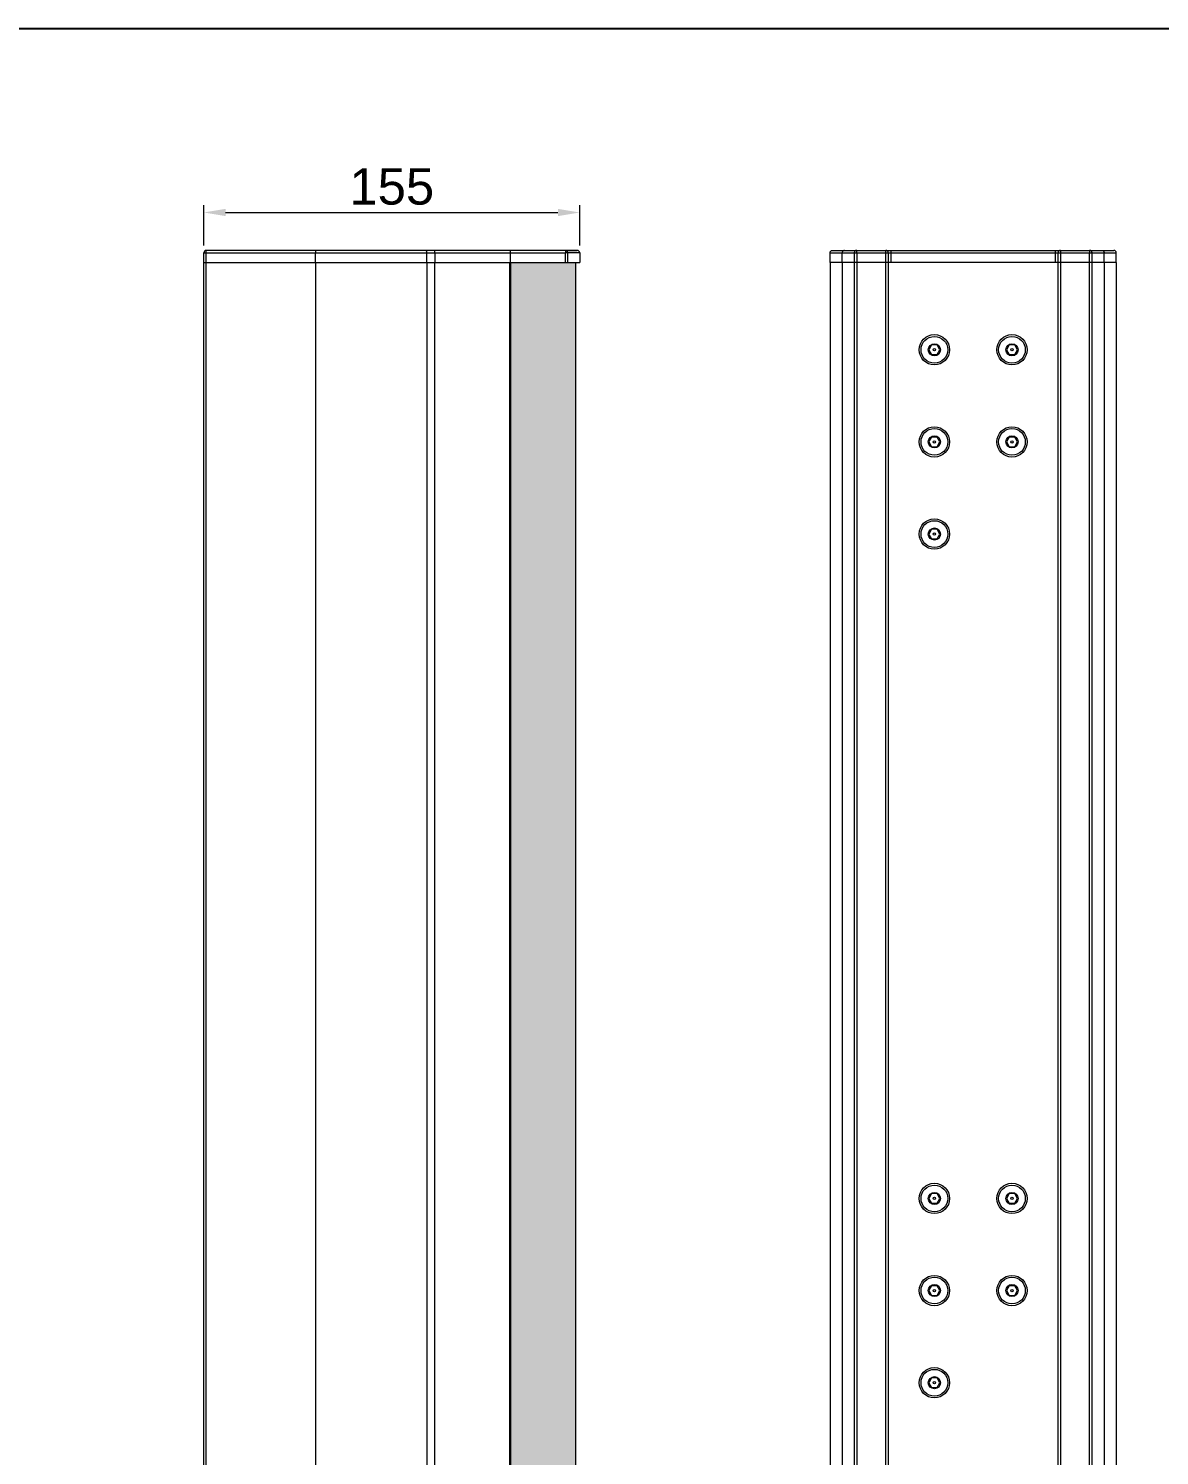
# Model space of a CAD drawing. Header units: millimetres. Extents: x 1177 to 2959, y 93 to 1353.
# Drawn here: x 1644 to 2110, y 765 to 1353 of the extents above; entities that cross this region are included whole.
import ezdxf

# ---------------------------------------------------------------- set-up
doc = ezdxf.new("R2010")
doc.units = ezdxf.units.MM
doc.header["$LTSCALE"] = 0.1
doc.layers.get('0').update_dxf_attribs({"lineweight": 13})
doc.layers.get('Defpoints').update_dxf_attribs({"lineweight": 9})
doc.layers.add('图框', color=7, linetype='Continuous')
doc.layers.add('标注', color=251, linetype='Continuous', lineweight=9)
doc.styles.get("Standard").update_dxf_attribs({"font": 'arial.ttf'})
doc.dimstyles.new('STANDARD 6', dxfattribs={"dimscale": 6, "dimtxt": 2.5, "dimasz": 1.5, "dimexe": 0.5, "dimexo": 0.5, "dimgap": 0.5, "dimtad": 1, "dimtoh": 1, "dimdec": 1, "dimzin": 9, "dimdsep": 46, "dimtxsty": 'Standard', "dimcen": 0, "dimclrd": 256, "dimclre": 256, "dimclrt": 256, "dimadec": 0, "dimazin": 0, "dimtp": 0.01, "dimtm": 0.01, "dimtfac": 1, "dimtdec": 1, "dimtofl": 0, "dimtmove": 0, "dimatfit": 3, "dimfxl": 1, "dimtolj": 1, "dimtzin": 4, "dimlwd": -1, "dimlwe": -1, "dimarcsym": 0})

# ---------------------------------------------------------------- blocks, each defined once
blk = doc.blocks.new('A4-H')
at = {"layer": '图框'}
blk.add_lwpolyline([(0, 210.021), (297, 210.021), (297, 0), (0, 0)], close=True, dxfattribs=at)
blk = doc.blocks.new('*D10')
at = {"layer": 'Defpoints', "color": 0, "transparency": 16777216}
for p in [(1871.11, 1277.54), (1716.11, 1260.93), (1871.11, 1260.93)]:
    blk.add_point(p, dxfattribs=at)
at = {"layer": '标注', "transparency": 16777216}
for p, q in [((1716.11, 1263.93), (1716.11, 1280.54)), ((1725.11, 1277.54), (1862.11, 1277.54)), ((1871.11, 1263.93), (1871.11, 1280.54))]:
    blk.add_line(p, q, dxfattribs=at)
for points in [[(1725.11, 1279.04), (1725.11, 1276.04), (1716.11, 1277.54)], [(1862.11, 1279.04), (1862.11, 1276.04), (1871.11, 1277.54)]]:
    blk.add_solid(points, dxfattribs=at)
at = {"layer": '标注', "transparency": 16777216, "insert": (1793.61, 1288.2), "char_height": 15, "attachment_point": 5}
blk.add_mtext('\\A1;155', dxfattribs=at)

msp = doc.modelspace()

# ---------------------------------------------------------------- hatches: boundary and pattern name
at = {"layer": '标注'}
h = msp.add_hatch(dxfattribs=at)
h.set_pattern_fill('HONEY', color=256, scale=2)
h.set_pattern_definition([(0, (1177.4635, 93.427), (9.525, 5.499261), [6.35, -12.7]), (120, (1177.4635, 93.427), (-9.525, 5.499261), [6.35, -12.7]), (60, (1177.4635, 93.427), (2e-08, 10.998523), [-12.7, 6.35])])
h.paths.add_polyline_path([(1842.61, 1256.93), (1869.36, 1256.93), (1869.36, 446.93), (1842.61, 446.93)])

# ---------------------------------------------------------------- linework, layer by layer
for p, q in [((1716.11, 1256.93), (1716.11, 1260.93)), ((1716.11, 1260.93), (1717.07, 1260.93)), ((1717.07, 1256.93), (1717.07, 1260.93)), ((1717.07, 1260.93), (1865.26, 1260.93)), ((1870.11, 1261.93), (1717.11, 1261.93)), ((1762.11, 1256.93), (1762.11, 1260.93)), ((1808.11, 1256.93), (1808.11, 1260.93)), ((1811.38, 1260.93), (1811.38, 1256.93)), ((1842.61, 1256.93), (1842.61, 1260.93)), ((1865.07, 1261.93), (1870.11, 1261.93)), ((1865.26, 1256.93), (1865.26, 1260.93)), ((1871.11, 1260.93), (1865.26, 1260.93)), ((1866.04, 1260.93), (1866.04, 1256.93)), ((1871.11, 1260.93), (1871.11, 1256.93)), ((1974.37, 1256.93), (1974.37, 1260.93)), ((1974.37, 1260.93), (1984.33, 1260.93)), ((1975.39, 1261.93), (2091.35, 1261.93)), ((1979.37, 1256.93), (1979.37, 1260.93)), ((1984.33, 1260.93), (1984.33, 446.93)), ((1984.33, 1260.93), (1985.33, 1260.93)), ((1985.33, 1260.93), (1985.33, 1261.93)), ((1985.33, 1260.93), (1985.33, 446.93)), ((1985.33, 1260.93), (2081.4, 1260.93)), ((1997.37, 1260.93), (1997.37, 1261.93)), ((1997.37, 442.93), (1997.37, 1260.93)), ((1998.37, 1260.93), (1998.37, 442.93)), ((1999.37, 1261.93), (1999.37, 1260.93)), ((1999.37, 1260.93), (1999.37, 1256.93)), ((2067.37, 1260.93), (2067.37, 1261.93)), ((2067.37, 1256.93), (2067.37, 1260.93)), ((2068.37, 442.93), (2068.37, 1260.93)), ((2069.37, 1261.93), (2069.37, 1260.93)), ((2069.37, 1260.93), (2069.37, 442.93)), ((2081.4, 1261.93), (2081.4, 1260.93)), ((2081.4, 1256.93), (2081.4, 1260.93)), ((2081.4, 1260.93), (2082.4, 1260.93)), ((2082.4, 1256.93), (2082.4, 1260.93)), ((2082.4, 1260.93), (2092.37, 1260.93)), ((2087.37, 1256.93), (2087.37, 1260.93)), ((2092.37, 1256.93), (2092.37, 1260.93)), ((1716.11, 446.93), (1716.11, 1256.93)), ((1716.11, 1256.93), (1871.11, 1256.93)), ((1717.07, 446.93), (1717.07, 1256.93)), ((1762.11, 1256.93), (1762.11, 446.93)), ((1808.11, 1256.93), (1808.11, 446.93)), ((1811.38, 446.93), (1811.38, 1256.93)), ((1842.16, 1256.93), (1842.16, 446.93)), ((1842.61, 1256.93), (1842.61, 446.93)), ((1974.37, 1256.93), (1974.37, 446.93)), ((2092.37, 1256.93), (1974.37, 1256.93)), ((1979.37, 1256.93), (1979.37, 446.93)), ((2081.4, 442.93), (2081.4, 1256.93)), ((2082.4, 442.93), (2082.4, 1256.93)), ((2087.37, 1256.93), (2087.37, 446.93)), ((2092.37, 1256.93), (2092.37, 446.93)), ((2016.21, 1222.93), (2015.06, 1220.93)), ((2015.06, 1220.93), (2016.21, 1218.93)), ((2018.52, 1222.93), (2016.21, 1222.93)), ((2016.21, 1218.93), (2018.52, 1218.93)), ((2019.68, 1220.93), (2018.52, 1222.93)), ((2018.52, 1218.93), (2019.68, 1220.93)), ((2048.21, 1222.93), (2047.06, 1220.93)), ((2047.06, 1220.93), (2048.21, 1218.93)), ((2050.52, 1222.93), (2048.21, 1222.93)), ((2048.21, 1218.93), (2050.52, 1218.93)), ((2051.68, 1220.93), (2050.52, 1222.93)), ((2050.52, 1218.93), (2051.68, 1220.93)), ((2016.21, 1184.93), (2015.06, 1182.93)), ((2015.06, 1182.93), (2016.21, 1180.93)), ((2018.52, 1184.93), (2016.21, 1184.93)), ((2019.68, 1182.93), (2018.52, 1184.93)), ((2018.52, 1180.93), (2019.68, 1182.93)), ((2048.21, 1184.93), (2047.06, 1182.93)), ((2047.06, 1182.93), (2048.21, 1180.93)), ((2050.52, 1184.93), (2048.21, 1184.93)), ((2051.68, 1182.93), (2050.52, 1184.93)), ((2050.52, 1180.93), (2051.68, 1182.93)), ((2016.21, 1180.93), (2018.52, 1180.93)), ((2048.21, 1180.93), (2050.52, 1180.93)), ((2016.21, 1146.93), (2015.06, 1144.93)), ((2015.06, 1144.93), (2016.21, 1142.93)), ((2018.52, 1146.93), (2016.21, 1146.93)), ((2016.21, 1142.93), (2018.52, 1142.93)), ((2019.68, 1144.93), (2018.52, 1146.93)), ((2018.52, 1142.93), (2019.68, 1144.93)), ((2016.21, 872.93), (2015.06, 870.93)), ((2018.52, 872.93), (2016.21, 872.93)), ((2019.68, 870.93), (2018.52, 872.93)), ((2048.21, 872.93), (2047.06, 870.93)), ((2050.52, 872.93), (2048.21, 872.93)), ((2051.68, 870.93), (2050.52, 872.93)), ((2015.06, 870.93), (2016.21, 868.93)), ((2016.21, 868.93), (2018.52, 868.93)), ((2018.52, 868.93), (2019.68, 870.93)), ((2047.06, 870.93), (2048.21, 868.93)), ((2048.21, 868.93), (2050.52, 868.93)), ((2050.52, 868.93), (2051.68, 870.93)), ((2016.21, 834.93), (2015.06, 832.93)), ((2015.06, 832.93), (2016.21, 830.93)), ((2018.52, 834.93), (2016.21, 834.93)), ((2016.21, 830.93), (2018.52, 830.93)), ((2019.68, 832.93), (2018.52, 834.93)), ((2018.52, 830.93), (2019.68, 832.93)), ((2048.21, 834.93), (2047.06, 832.93)), ((2047.06, 832.93), (2048.21, 830.93)), ((2050.52, 834.93), (2048.21, 834.93)), ((2048.21, 830.93), (2050.52, 830.93)), ((2051.68, 832.93), (2050.52, 834.93)), ((2050.52, 830.93), (2051.68, 832.93)), ((2016.21, 796.93), (2015.06, 794.93)), ((2015.06, 794.93), (2016.21, 792.93)), ((2018.52, 796.93), (2016.21, 796.93)), ((2019.68, 794.93), (2018.52, 796.93)), ((2018.52, 792.93), (2019.68, 794.93)), ((2016.21, 792.93), (2018.52, 792.93))]:
    msp.add_line(p, q)
for centre, radius in [((2017.37, 1220.93), 6.25), ((2017.37, 1220.93), 5.5), ((2049.37, 1220.93), 6.25), ((2049.37, 1220.93), 5.5), ((2017.37, 1220.93), 2.5), ((2017.37, 1220.93), 0.5), ((2049.37, 1220.93), 2.5), ((2049.37, 1220.93), 0.5), ((2017.37, 1182.93), 6.25), ((2049.37, 1182.93), 6.25), ((2017.37, 1182.93), 5.5), ((2017.37, 1182.93), 2.5), ((2017.37, 1182.93), 0.5), ((2049.37, 1182.93), 5.5), ((2049.37, 1182.93), 2.5), ((2049.37, 1182.93), 0.5), ((2017.37, 1144.93), 6.25), ((2017.37, 1144.93), 5.5), ((2017.37, 1144.93), 2.5), ((2017.37, 1144.93), 0.5), ((2017.37, 870.93), 6.25), ((2049.37, 870.93), 6.25), ((2017.37, 870.93), 5.5), ((2017.37, 870.93), 2.5), ((2017.37, 870.93), 0.5), ((2049.37, 870.93), 5.5), ((2049.37, 870.93), 2.5), ((2049.37, 870.93), 0.5), ((2017.37, 832.93), 6.25), ((2017.37, 832.93), 5.5), ((2049.37, 832.93), 6.25), ((2049.37, 832.93), 5.5), ((2017.37, 832.93), 2.5), ((2017.37, 832.93), 0.5), ((2049.37, 832.93), 2.5), ((2049.37, 832.93), 0.5), ((2017.37, 794.93), 6.25), ((2017.37, 794.93), 5.5), ((2017.37, 794.93), 2.5), ((2017.37, 794.93), 0.5)]:
    msp.add_circle(centre, radius)
for centre, start, end in [((1717.11, 1260.93), 90, 180), ((1870.11, 1260.93), 0, 90.02876), ((1985.33, 1260.93), 90.02324, 180.02162), ((1997.37, 1260.93), 0, 90), ((2069.37, 1260.93), 90, 180), ((2081.4, 1260.93), 359.97836, 89.97674)]:
    msp.add_arc(centre, 1, start, end)
for points, knots in [([(1717.07, 1260.93), (1717.07, 1260.99), (1717.07, 1261.12), (1717.07, 1261.3), (1717.08, 1261.47), (1717.08, 1261.63), (1717.09, 1261.74), (1717.09, 1261.82), (1717.09, 1261.86), (1717.1, 1261.89), (1717.1, 1261.91), (1717.1, 1261.93), (1717.11, 1261.93), (1717.11, 1261.93)], [0, 0, 0, 0, 0.181674, 0.36717, 0.545807, 0.705429, 0.83481, 0.886195, 0.927923, 0.959609, 0.981665, 0.994759, 1, 1, 1, 1]), ([(1762.29, 1261.93), (1762.27, 1261.93), (1762.24, 1261.91), (1762.21, 1261.85), (1762.18, 1261.75), (1762.16, 1261.63), (1762.14, 1261.48), (1762.11, 1261.25), (1762.11, 1261.06), (1762.11, 1260.93)], [0, 0, 0, 0, 0.038106, 0.101565, 0.195298, 0.317576, 0.464782, 0.631846, 1, 1, 1, 1]), ([(1808.11, 1260.93), (1808.11, 1261.06), (1808.09, 1261.26), (1808.05, 1261.5), (1808, 1261.64), (1807.95, 1261.77), (1807.88, 1261.87), (1807.81, 1261.93), (1807.76, 1261.93)], [0, 0, 0, 0, 0.355958, 0.515971, 0.656815, 0.775534, 0.870916, 1, 1, 1, 1]), ([(1811.38, 1260.93), (1811.38, 1261.06), (1811.38, 1261.24), (1811.35, 1261.47), (1811.33, 1261.63), (1811.3, 1261.76), (1811.26, 1261.85), (1811.23, 1261.91), (1811.2, 1261.93), (1811.18, 1261.93)], [0, 0, 0, 0, 0.350848, 0.522333, 0.676718, 0.80393, 0.899108, 0.961379, 1, 1, 1, 1]), ([(1842.61, 1260.93), (1842.61, 1261.06), (1842.6, 1261.24), (1842.59, 1261.47), (1842.58, 1261.63), (1842.56, 1261.76), (1842.54, 1261.85), (1842.53, 1261.91), (1842.51, 1261.93), (1842.5, 1261.93)], [0, 0, 0, 0, 0.362226, 0.538662, 0.696616, 0.825191, 0.918695, 0.974754, 1, 1, 1, 1]), ([(1865.07, 1261.93), (1865.08, 1261.93), (1865.11, 1261.91), (1865.15, 1261.85), (1865.18, 1261.76), (1865.21, 1261.63), (1865.23, 1261.48), (1865.25, 1261.25), (1865.26, 1261.06), (1865.26, 1260.93)], [0, 0, 0, 0, 0.040255, 0.104673, 0.198676, 0.320768, 0.467447, 0.633744, 1, 1, 1, 1]), ([(1865.07, 1261.93), (1865.19, 1261.93), (1865.45, 1261.88), (1865.78, 1261.66), (1865.99, 1261.32), (1866.04, 1261.06), (1866.04, 1260.93)], [0, 0, 0, 0, 0.24747, 0.496427, 0.74748, 1, 1, 1, 1]), ([(1974.37, 1260.93), (1974.37, 1261.07), (1974.42, 1261.34), (1974.66, 1261.67), (1975, 1261.88), (1975.26, 1261.93), (1975.39, 1261.93)], [0, 0, 0, 0, 0.256096, 0.507895, 0.754946, 1, 1, 1, 1]), ([(1980.35, 1261.93), (1980.22, 1261.93), (1979.96, 1261.88), (1979.64, 1261.66), (1979.42, 1261.32), (1979.37, 1261.06), (1979.37, 1260.93)], [0, 0, 0, 0, 0.248118, 0.497369, 0.748162, 1, 1, 1, 1]), ([(2086.38, 1261.93), (2086.51, 1261.93), (2086.77, 1261.88), (2087.1, 1261.66), (2087.32, 1261.32), (2087.37, 1261.06), (2087.37, 1260.93)], [0, 0, 0, 0, 0.248117, 0.497368, 0.748162, 1, 1, 1, 1]), ([(2092.37, 1260.93), (2092.37, 1261.07), (2092.31, 1261.34), (2092.08, 1261.67), (2091.74, 1261.88), (2091.48, 1261.93), (2091.35, 1261.93)], [0, 0, 0, 0, 0.256115, 0.507904, 0.755016, 1, 1, 1, 1])]:
    msp.add_open_spline(points, degree=3, knots=knots)
for p, q in [((1842.61, 446.93), (1842.61, 1256.93)), ((1869.36, 1256.93), (1869.36, 446.93))]:
    msp.add_line(p, q, dxfattribs=at)

# ---------------------------------------------------------------- block references
at = {"layer": '图框', "xscale": 5.99928579928, "yscale": 5.99928579928, "zscale": 5.99928579928}
msp.add_blockref('A4-H', (1177.46, 93.43), dxfattribs=at)

# ---------------------------------------------------------------- dimensions: what is measured, and where the dimension line sits
at = {"layer": '标注'}
dim = msp.add_linear_dim(base=(1871.11, 1277.54), p1=(1716.11, 1260.93), p2=(1871.11, 1260.93), dimstyle='STANDARD 6', dxfattribs=at)
dim.commit()
dim.dimension.update_dxf_attribs({"geometry": '*D10', "text_midpoint": (1793.61, 1288.2)})

doc.saveas('drawing.dxf')
